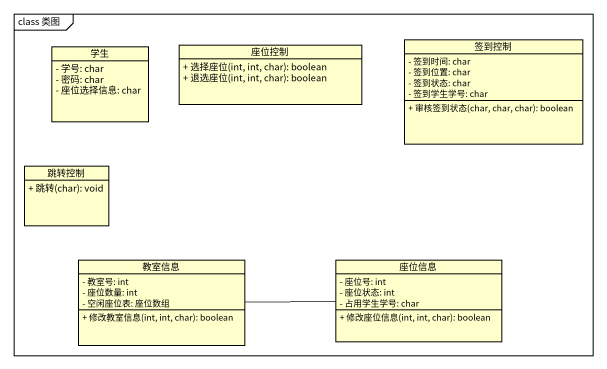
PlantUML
@startuml
mainframe class 类图
hide circle
hide empty members
skinparam classAttributeIconSize 0
class 学生 {
  - 学号: char
  - 密码: char
  - 座位选择信息: char
}
class 座位控制 {
  + 选择座位(int, int, char): boolean
  + 退选座位(int, int, char): boolean
}
class 签到控制 {
  - 签到时间: char
  - 签到位置: char
  - 签到状态: char
  - 签到学生学号: char
  + 审核签到状态(char, char, char): boolean
}
class 跳转控制 {
  + 跳转(char): void
}
class 教室信息 {
  - 教室号: int
  - 座位数量: int
  - 空闲座位表: 座位数组
  + 修改教室信息(int, int, char): boolean
}
class 座位信息 {
  - 座位号: int
  - 座位状态: int
  - 占用学生学号: char
  + 修改座位信息(int, int, char): boolean
}
教室信息 -right- 座位信息
@enduml
